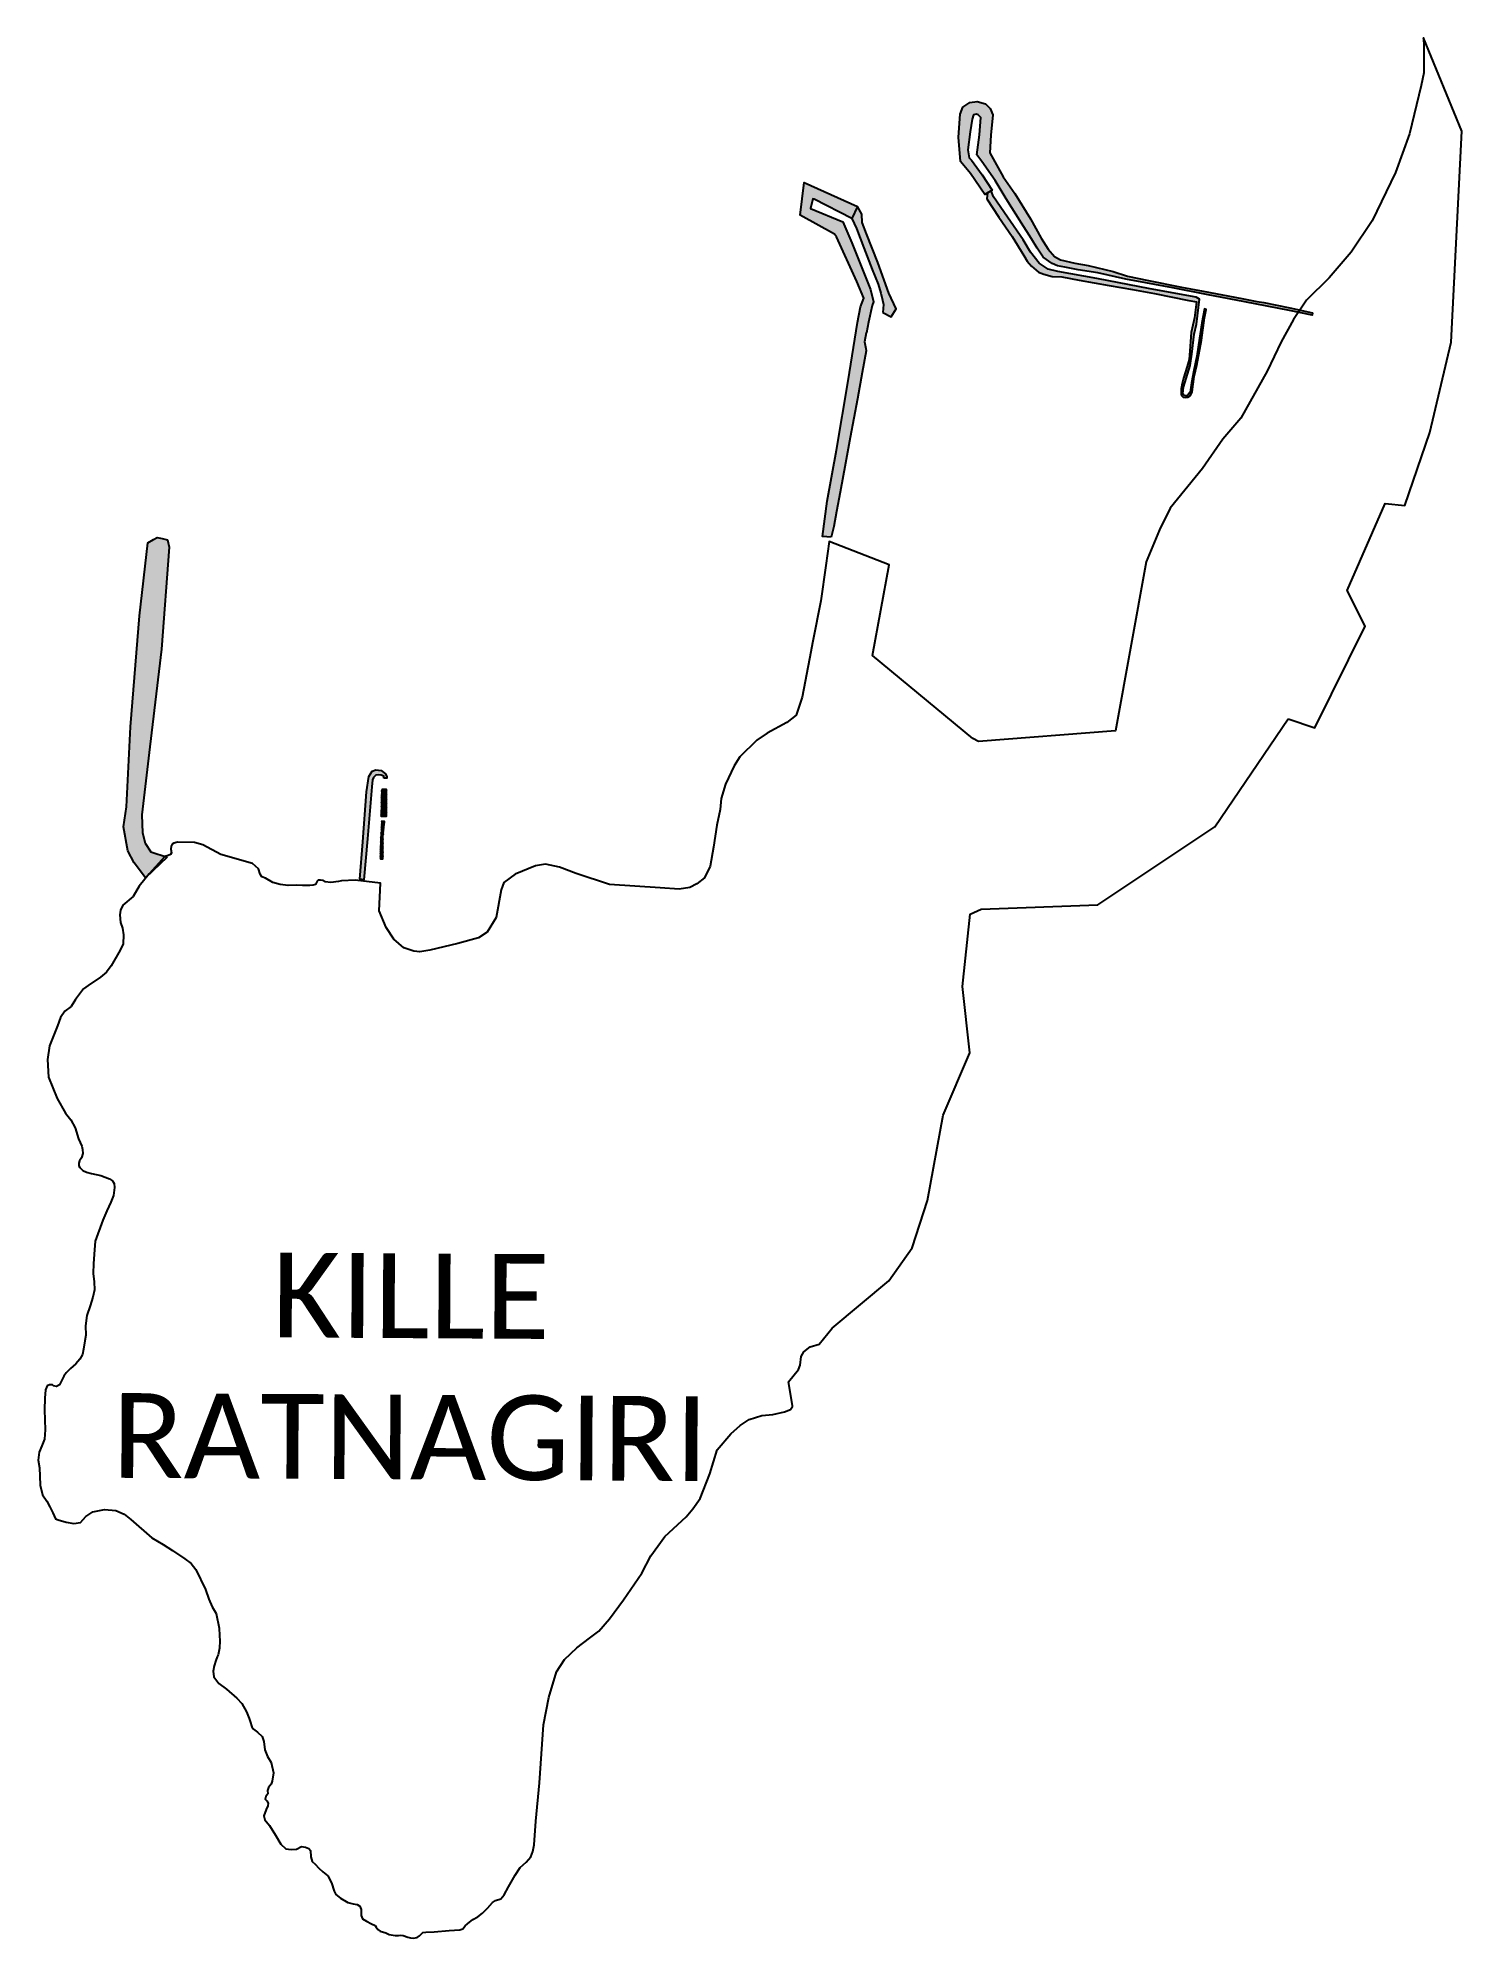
# Model space of a CAD drawing. Header units: metres. Extents: x 315670 to 317417, y 1878818 to 1881150.
import ezdxf

# ---------------------------------------------------------------- set-up
doc = ezdxf.new("R2010")
doc.units = ezdxf.units.M
doc.header["$MEASUREMENT"] = 0
for name, color, linetype in [('BREAKWATER', 6, 'Continuous'), ('village', 3, 'Continuous'), ('VILLAGE NAME', 250, 'Continuous')]:
    doc.layers.add(name, color=color, linetype=linetype)
doc.styles.get("Standard").update_dxf_attribs({"font": 'arial.ttf'})
pattern_1 = [(60, (0, 0), (-3.0479999988, -7e-10), [2.794, -0.254]), (180, (0, 0), (1.524, -2.6396454294), [2.794, -0.254]), (300, (0, 0), (3.0479999988, -7e-10), [2.794, -0.254]), (60, (0.254, 0), (-3.0479999988, -7e-10), [0.508, -2.54]), (300, (0.254, 0), (3.0479999988, -7e-10), [0.508, -2.54]), (60, (-0.127, 0.22), (-3.0479999988, -7e-10), [0.508, -2.54]), (180, (-0.127, 0.22), (1.524, -2.6396454294), [0.508, -2.54]), (300, (-0.127, -0.22), (3.0479999988, -7e-10), [0.508, -2.54]), (180, (-0.127, -0.22), (1.524, -2.6396454294), [0.508, -2.54]), (60, (-1.016, 0), (-3.0479999988, -7e-10), [0.508, -2.54]), (300, (-1.016, 0), (3.0479999988, -7e-10), [0.508, -2.54]), (60, (0.508, -0.88), (-3.0479999988, -7e-10), [0.508, -2.54]), (180, (0.508, -0.88), (1.524, -2.6396454294), [0.508, -2.54]), (300, (0.508, 0.88), (3.0479999988, -7e-10), [0.508, -2.54]), (180, (0.508, 0.88), (1.524, -2.6396454294), [0.508, -2.54]), (0, (0.508, 0.44), (-1.524, 2.6396454294), [1.778, -1.27]), (0, (0.508, -0.44), (-1.524, 2.6396454294), [1.778, -1.27]), (120, (0.127, 0.66), (-3.0479999988, 7e-10), [1.778, -1.27]), (120, (-0.635, 0.22), (-3.0479999988, 7e-10), [1.778, -1.27]), (240, (-0.635, -0.22), (1.5239999988, -2.63964543), [1.778, -1.27]), (240, (0.127, -0.66), (1.5239999988, -2.63964543), [1.778, -1.27])]

msp = doc.modelspace()

# ---------------------------------------------------------------- hatches: boundary and pattern name
at = {"layer": 'BREAKWATER'}
h = msp.add_hatch(dxfattribs=at)
h.set_pattern_fill('ESCHER', color=256, scale=0.1)
h.set_pattern_definition(pattern_1)
h.paths.add_polyline_path([(316832.7, 1881069.2), (316822.6, 1881072.2), (316813.5, 1881070.9), (316804.9, 1881065.4), (316801.4, 1881056.8), (316799.4, 1881028.3), (316801.8, 1880998.5), (316814.3, 1880983.8), (316831.8, 1880958.2), (316840.8, 1880963.4), (316828.6, 1880982.3), (316815.5, 1881000.3), (316812.4, 1881002.9), (316810.9, 1881012.9), (316813.7, 1881035), (316816.4, 1881050.7), (316818, 1881055.8), (316821.1, 1881056.7), (316823.8, 1881055.8), (316827, 1881052.4), (316825.1, 1881031.3), (316822.2, 1881006.6), (316828, 1880998.5), (316844.4, 1880975.4), (316858.2, 1880952.7), (316876.7, 1880922.7), (316889, 1880903.6), (316895.9, 1880892.1), (316903.5, 1880881.1), (316914.5, 1880873.5), (316921, 1880870.6), (316929.8, 1880868.8), (316946.4, 1880865.6), (316970.5, 1880861.8), (317005, 1880854.3), (317029.5, 1880849.8), (317062.7, 1880843.5), (317103.9, 1880835.3), (317151, 1880826.2), (317205.7, 1880815.8), (317233.4, 1880809.8), (317233.8, 1880813), (317206.1, 1880818.8), (317174, 1880825.3), (317165.4, 1880826.7), (317147.1, 1880830.4), (317099.9, 1880839.3), (317073.1, 1880844.5), (317032.7, 1880852.5), (317006.7, 1880857.7), (316989.1, 1880863.7), (316958.6, 1880870.7), (316942.1, 1880873.8), (316924.8, 1880877.7), (316917.4, 1880882.1), (316909.6, 1880890.8), (316901, 1880904.6), (316888, 1880928), (316868.6, 1880959.2), (316854.4, 1880979.7), (316838.1, 1881009.1), (316839.2, 1881030.9), (316841.8, 1881055.7), (316838.3, 1881063.5)])
h = msp.add_hatch(dxfattribs=at)
h.set_pattern_fill('ESCHER', color=256, scale=0.1)
h.set_pattern_definition(pattern_1)
h.paths.add_polyline_path([(316610.3, 1880972.6), (316605.4, 1880932.7), (316647.4, 1880909.2), (316649.7, 1880905.9), (316674.9, 1880851.4), (316683.3, 1880830.9), (316679.2, 1880820.1), (316675.4, 1880801.1), (316664.1, 1880729.2), (316649.6, 1880644.1), (316638.2, 1880581.8), (316632.7, 1880538.4), (316643.4, 1880537.3), (316646.4, 1880550.6), (316649.9, 1880568.8), (316654.3, 1880592.7), (316660.9, 1880628.3), (316666.7, 1880659.7), (316675.7, 1880707.1), (316681.4, 1880739.4), (316686.1, 1880766.2), (316685.9, 1880769), (316684.2, 1880777.4), (316686.1, 1880788.2), (316686.7, 1880788.2), (316689.2, 1880801.3), (316693.7, 1880821.6), (316695.3, 1880826.5), (316691.4, 1880841.5), (316668.7, 1880898.8), (316657.4, 1880924.4), (316618.1, 1880941), (316620.7, 1880952.9), (316622.5, 1880952.3), (316668.6, 1880928.8), (316675.5, 1880943.3)])
h = msp.add_hatch(dxfattribs=at)
h.set_pattern_fill('ESCHER', color=256, scale=0.1)
h.set_pattern_definition(pattern_1)
h.paths.add_polyline_path([(317095.2, 1880829.7), (317091.1, 1880832), (317034.9, 1880842.4), (316969.2, 1880854.8), (316921.3, 1880863.7), (316909.4, 1880866.6), (316898.3, 1880873.6), (316888, 1880887.2), (316878.9, 1880902.5), (316859.7, 1880930.3), (316842.4, 1880955), (316839.5, 1880962.6), (316835, 1880960), (316834.3, 1880952.8), (316848.8, 1880930.1), (316865.2, 1880906.5), (316879.8, 1880883), (316883.7, 1880876.2), (316889, 1880869.9), (316897.7, 1880862.9), (316904.2, 1880860.1), (316914.3, 1880857.5), (316926.2, 1880856.9), (316947.5, 1880853), (316984.3, 1880846.4), (317012.9, 1880841.4), (317040.1, 1880836.6), (317082, 1880828), (317091.5, 1880826.4), (317089.2, 1880806.6), (317084.9, 1880788.5), (317084.3, 1880777.7), (317083.5, 1880766), (317082.5, 1880755.7), (317080.3, 1880746.8), (317075.8, 1880732.7), (317073.8, 1880726), (317072.6, 1880719.4), (317072.6, 1880713.3), (317073.2, 1880711.2), (317075.3, 1880709.3), (317078.1, 1880708.7), (317080.9, 1880709.1), (317084.3, 1880711.3), (317086.1, 1880715.9), (317088.8, 1880734.7), (317092.1, 1880748.4), (317095.5, 1880768.4), (317097.7, 1880779.3), (317101.3, 1880806.7), (317103.5, 1880817), (317101.3, 1880817.8), (317097.9, 1880800.4), (317095.3, 1880781.6), (317091.9, 1880759.7), (317088.1, 1880742.2), (317085.5, 1880726.7), (317083.8, 1880715.4), (317081.5, 1880712.4), (317079.8, 1880711.1), (317078.3, 1880710.9), (317076.3, 1880711.5), (317074.8, 1880713.4), (317075.8, 1880721.4), (317083.6, 1880748.3), (317085.9, 1880762.2), (317088.5, 1880786.6), (317091.4, 1880798.9)])
h = msp.add_hatch(dxfattribs=at)
h.set_pattern_fill('ESCHER', color=256, scale=0.1)
h.set_pattern_definition(pattern_1)
h.paths.add_polyline_path([(316686.8, 1880909.9), (316681.4, 1880923.8), (316680.7, 1880934.1), (316675.5, 1880943.3), (316668.6, 1880928.8), (316674.3, 1880916.5), (316683.3, 1880892.5), (316693.7, 1880865.9), (316700.8, 1880847.9), (316704.2, 1880836.8), (316706.2, 1880828.2), (316707.3, 1880822.9), (316706.8, 1880813.4), (316716.8, 1880808), (316722.9, 1880817.6), (316714.1, 1880837), (316700.4, 1880874.6)])
h = msp.add_hatch(dxfattribs=at)
h.set_pattern_fill('ESCHER', color=256, scale=0.1)
h.set_pattern_definition(pattern_1)
h.paths.add_polyline_path([(315830.8, 1880525.2), (315828.8, 1880534), (315822.4, 1880535.6), (315816.2, 1880537.1), (315811.6, 1880534.4), (315804.7, 1880530.4), (315794.7, 1880441), (315783.3, 1880304.6), (315778.5, 1880206.4), (315774.7, 1880181.9), (315780.3, 1880152.2), (315788.1, 1880137.8), (315802, 1880119.3), (315828.4, 1880144.7), (315808.5, 1880151.1), (315801.4, 1880161.9), (315798.3, 1880174.4), (315797.5, 1880196.7), (315807.4, 1880279.9), (315821.6, 1880399.9)])
h = msp.add_hatch(dxfattribs=at)
h.set_pattern_fill('ESCHER', color=256, scale=0.1)
h.set_pattern_definition(pattern_1)
h.paths.add_polyline_path([(316074.4, 1880167.3), (316079.7, 1880230.9), (316080.5, 1880239.4), (316081.8, 1880242.5), (316084.7, 1880245.4), (316087.7, 1880245.8), (316090.9, 1880245.4), (316094.5, 1880243.9), (316094.5, 1880241.7), (316098, 1880241.5), (316098, 1880243.4), (316096.2, 1880246.9), (316091.2, 1880251), (316084.7, 1880251.8), (316080.1, 1880250.1), (316075.9, 1880243.6), (316073, 1880225), (316068.6, 1880163.4), (316065.1, 1880117.8), (316069.9, 1880116.9)])
h = msp.add_hatch(dxfattribs=at)
h.set_pattern_fill('ESCHER', color=256, scale=0.1)
h.set_pattern_definition(pattern_1)
h.paths.add_polyline_path([(316097.6, 1880227.5), (316091.8, 1880227.5), (316091, 1880195.1), (316097.6, 1880195.1)])
h = msp.add_hatch(dxfattribs=at)
h.set_pattern_fill('ESCHER', color=256, scale=0.1)
h.set_pattern_definition(pattern_1)
h.paths.add_polyline_path([(316095, 1880188.4), (316091.9, 1880188.7), (316091.3, 1880177.4), (316090.8, 1880167.3), (316090.1, 1880149.6), (316090.1, 1880142.6), (316093.3, 1880142.6), (316093.3, 1880170.7)])

# ---------------------------------------------------------------- linework, layer by layer
at = {"layer": 'BREAKWATER', "flags": 128}
for points in [[(317233.8, 1880813), (317233.4, 1880809.8), (317205.7, 1880815.8), (317151, 1880826.2), (317103.9, 1880835.3), (317062.7, 1880843.5), (317029.5, 1880849.8), (317005, 1880854.3), (316970.5, 1880861.8), (316946.4, 1880865.6), (316929.8, 1880868.8), (316921, 1880870.6), (316914.5, 1880873.5), (316903.5, 1880881.1), (316895.9, 1880892.1), (316889, 1880903.6), (316876.7, 1880922.7), (316858.2, 1880952.7), (316844.4, 1880975.4), (316828, 1880998.5), (316822.2, 1881006.6), (316825.1, 1881031.3), (316827, 1881052.4), (316823.8, 1881055.8), (316821.1, 1881056.7), (316818, 1881055.8), (316816.4, 1881050.7), (316813.7, 1881035), (316810.9, 1881012.9), (316812.4, 1881002.9), (316815.5, 1881000.3), (316828.6, 1880982.3), (316840.8, 1880963.4), (316831.8, 1880958.2), (316814.3, 1880983.8), (316801.8, 1880998.5), (316799.4, 1881028.3), (316801.4, 1881056.8), (316804.9, 1881065.4), (316813.5, 1881070.9), (316822.6, 1881072.2), (316832.7, 1881069.2), (316838.3, 1881063.5), (316841.8, 1881055.7), (316839.2, 1881030.9), (316838.1, 1881009.1), (316854.4, 1880979.7), (316868.6, 1880959.2), (316888, 1880928), (316901, 1880904.6), (316909.6, 1880890.8), (316917.4, 1880882.1), (316924.8, 1880877.7), (316942.1, 1880873.8), (316958.6, 1880870.7), (316989.1, 1880863.7), (317006.7, 1880857.7), (317032.7, 1880852.5), (317073.1, 1880844.5), (317099.9, 1880839.3), (317147.1, 1880830.4), (317165.4, 1880826.7), (317174, 1880825.3), (317206.1, 1880818.8)], [(316643.4, 1880537.3), (316632.7, 1880538.4), (316638.2, 1880581.8), (316649.6, 1880644.1), (316664.1, 1880729.2), (316675.4, 1880801.1), (316679.2, 1880820.1), (316683.3, 1880830.9), (316674.9, 1880851.4), (316649.7, 1880905.9), (316647.4, 1880909.2), (316605.4, 1880932.7), (316610.3, 1880972.6), (316675.5, 1880943.3), (316668.6, 1880928.8), (316622.5, 1880952.3), (316620.7, 1880952.9), (316618.1, 1880941), (316657.4, 1880924.4), (316668.7, 1880898.8), (316691.4, 1880841.5), (316695.3, 1880826.5), (316693.7, 1880821.6), (316689.2, 1880801.3), (316686.7, 1880788.2), (316686.1, 1880788.2), (316684.2, 1880777.4), (316685.9, 1880769), (316686.1, 1880766.2), (316681.4, 1880739.4), (316675.7, 1880707.1), (316666.7, 1880659.7), (316660.9, 1880628.3), (316654.3, 1880592.7), (316649.9, 1880568.8), (316646.4, 1880550.6)], [(316835, 1880960), (316834.3, 1880952.8), (316848.8, 1880930.1), (316865.2, 1880906.5), (316879.8, 1880883), (316883.7, 1880876.2), (316889, 1880869.9), (316897.7, 1880862.9), (316904.2, 1880860.1), (316914.3, 1880857.5), (316926.2, 1880856.9), (316947.5, 1880853), (316984.3, 1880846.4), (317012.9, 1880841.4), (317040.1, 1880836.6), (317082, 1880828), (317091.5, 1880826.4), (317089.2, 1880806.6), (317084.9, 1880788.5), (317084.3, 1880777.7), (317083.5, 1880766), (317082.5, 1880755.7), (317080.3, 1880746.8), (317075.8, 1880732.7), (317073.8, 1880726), (317072.6, 1880719.4), (317072.6, 1880713.3), (317073.2, 1880711.2), (317075.3, 1880709.3), (317078.1, 1880708.7), (317080.9, 1880709.1), (317084.3, 1880711.3), (317086.1, 1880715.9), (317088.8, 1880734.7), (317092.1, 1880748.4), (317095.5, 1880768.4), (317097.7, 1880779.3), (317101.3, 1880806.7), (317103.5, 1880817), (317101.3, 1880817.8), (317097.9, 1880800.4), (317095.3, 1880781.6), (317091.9, 1880759.7), (317088.1, 1880742.2), (317085.5, 1880726.7), (317083.8, 1880715.4), (317081.5, 1880712.4), (317079.8, 1880711.1), (317078.3, 1880710.9), (317076.3, 1880711.5), (317074.8, 1880713.4), (317075.8, 1880721.4), (317083.6, 1880748.3), (317085.9, 1880762.2), (317088.5, 1880786.6), (317091.4, 1880798.9), (317095.2, 1880829.7), (317091.1, 1880832), (317034.9, 1880842.4), (316969.2, 1880854.8), (316921.3, 1880863.7), (316909.4, 1880866.6), (316898.3, 1880873.6), (316888, 1880887.2), (316878.9, 1880902.5), (316859.7, 1880930.3), (316842.4, 1880955), (316839.5, 1880962.6)], [(316706.8, 1880813.4), (316716.8, 1880808), (316722.9, 1880817.6), (316714.1, 1880837), (316700.4, 1880874.6), (316686.8, 1880909.9), (316681.4, 1880923.8), (316680.7, 1880934.1), (316675.5, 1880943.3), (316668.6, 1880928.8), (316674.3, 1880916.5), (316683.3, 1880892.5), (316693.7, 1880865.9), (316700.8, 1880847.9), (316704.2, 1880836.8), (316706.2, 1880828.2), (316707.3, 1880822.9)], [(316094.5, 1880241.7), (316094.5, 1880243.9), (316090.9, 1880245.4), (316087.7, 1880245.8), (316084.7, 1880245.4), (316081.8, 1880242.5), (316080.5, 1880239.4), (316079.7, 1880230.9), (316074.4, 1880167.3), (316069.9, 1880116.9), (316065.1, 1880117.8), (316068.6, 1880163.4), (316073, 1880225), (316075.9, 1880243.6), (316080.1, 1880250.1), (316084.7, 1880251.8), (316091.2, 1880251), (316096.2, 1880246.9), (316098, 1880243.4), (316098, 1880241.5)], [(316091.8, 1880227.5), (316091, 1880195.1), (316097.6, 1880195.1), (316097.6, 1880227.5)], [(316090.8, 1880167.3), (316090.1, 1880149.6), (316090.1, 1880142.6), (316093.3, 1880142.6), (316093.3, 1880170.7), (316095, 1880188.4), (316091.9, 1880188.7), (316091.3, 1880177.4)]]:
    msp.add_lwpolyline(points, close=True, dxfattribs=at)
msp.add_lwpolyline([(315828.4, 1880144.7), (315802, 1880119.3), (315788.1, 1880137.8), (315780.3, 1880152.2), (315774.7, 1880181.9), (315778.5, 1880206.4), (315783.3, 1880304.6), (315794.7, 1880441), (315804.7, 1880530.4), (315811.6, 1880534.4), (315816.2, 1880537.1), (315822.4, 1880535.6), (315828.8, 1880534), (315830.8, 1880525.2), (315821.6, 1880399.9), (315807.4, 1880279.9), (315797.5, 1880196.7), (315798.3, 1880174.4), (315801.4, 1880161.9), (315808.5, 1880151.1), (315828.4, 1880144.7)], dxfattribs=at)
at = {"layer": 'village', "color": 3, "true_color": 0x00ff00}
msp.add_lwpolyline([(317204, 1880314.3), (317236.7, 1880303.3), (317298.6, 1880428.2), (317276.4, 1880472), (317322.9, 1880578.9), (317347, 1880576.4), (317377.8, 1880665.9), (317403.9, 1880776.8), (317417.3, 1881035.6), (317370.3, 1881150.2), (317370.5, 1881140.3), (317370.5, 1881107.5), (317367.2, 1881091.9), (317353, 1881032.4), (317335.8, 1880985.2), (317307, 1880925.7), (317281.3, 1880887.2), (317254.3, 1880855.9), (317226.7, 1880828.3), (317210.7, 1880804.8), (317195.4, 1880777.3), (317178.2, 1880741.1), (317145.8, 1880683.5), (317123.7, 1880657.8), (317099, 1880621.9), (317059.1, 1880572.9), (317046.3, 1880546.5), (317029.7, 1880507.3), (316992.2, 1880299.9), (316824.1, 1880286.5), (316817, 1880290.1), (316693.8, 1880392.3), (316714.6, 1880503.4), (316640.7, 1880532.3), (316636.8, 1880502.8), (316630.5, 1880459.4), (316620.8, 1880409.7), (316616.5, 1880387.9), (316607.7, 1880341.2), (316600.5, 1880319.1), (316588.9, 1880310), (316564.7, 1880296.7), (316552, 1880288.1), (316531.2, 1880267.8), (316524.2, 1880256.7), (316513.5, 1880234.4), (316508.4, 1880216.7), (316506.9, 1880203.2), (316502.9, 1880183.9), (316499, 1880156.8), (316494.6, 1880133.7), (316487.7, 1880119.1), (316478.6, 1880111.9), (316469.7, 1880107.3), (316456.8, 1880105.4), (316433.5, 1880106.9), (316371.3, 1880110.9), (316330.3, 1880124.5), (316310.1, 1880132.5), (316292.8, 1880136.1), (316280.3, 1880134.1), (316255.6, 1880123.7), (316241.8, 1880113.7), (316238.5, 1880104.6), (316232.3, 1880070.7), (316221.2, 1880052.6), (316210.6, 1880045.7), (316185, 1880038.6), (316150.7, 1880030.3), (316138.5, 1880028.3), (316131, 1880029.4), (316119, 1880033.5), (316106.6, 1880044.1), (316097.4, 1880058.1), (316088.5, 1880078.6), (316090.3, 1880112.6), (316059.1, 1880116.6), (316042.2, 1880115.5), (316038.9, 1880114.6), (316029.5, 1880113.7), (316022.5, 1880114.4), (316019.7, 1880116), (316016.6, 1880116.5), (316013.7, 1880116.2), (316012.4, 1880115.3), (316011.6, 1880113.7), (316010.4, 1880111.2), (316007.7, 1880110.3), (316003.7, 1880109.9), (315994.7, 1880110), (315986.9, 1880110.1), (315977.1, 1880109.7), (315967.2, 1880111), (315958.3, 1880113.7), (315949.1, 1880119), (315944.8, 1880120.4), (315942.5, 1880123.9), (315940.6, 1880130.2), (315933, 1880137), (315894.5, 1880147.9), (315872.3, 1880159.8), (315862.2, 1880162.5), (315841.3, 1880162.9), (315836.6, 1880161.8), (315834.7, 1880160.6), (315833.5, 1880158.1), (315832.8, 1880154.3), (315833.8, 1880150.1), (315832.7, 1880147.9), (315829.6, 1880146.7), (315825.5, 1880145.4), (315806.2, 1880124.1), (315794.1, 1880108.9), (315786.6, 1880096.5), (315773.9, 1880085.9), (315771.1, 1880079.5), (315770.5, 1880073.7), (315771.3, 1880064.6), (315773.6, 1880057.5), (315775.1, 1880049.2), (315774.5, 1880038.1), (315770.7, 1880030.6), (315759.6, 1880011.2), (315754, 1880003.6), (315746.5, 1879997.2), (315731.6, 1879987.1), (315725.7, 1879983.2), (315715.8, 1879969.8), (315710.8, 1879961.3), (315703, 1879955.6), (315697.4, 1879947.8), (315694.1, 1879937.6), (315684.2, 1879913.1), (315681.5, 1879896.1), (315682.8, 1879874.6), (315693.6, 1879848.2), (315703.8, 1879830.3), (315710.3, 1879822.4), (315715.6, 1879812.2), (315719.8, 1879799), (315723.9, 1879789.9), (315724.7, 1879785.6), (315724.8, 1879780.8), (315723.3, 1879775.7), (315721, 1879771.7), (315720, 1879769.2), (315719.9, 1879765.9), (315721.3, 1879763.7), (315725, 1879760.2), (315729.5, 1879757.8), (315735.5, 1879756.4), (315747.2, 1879753.7), (315757.9, 1879749.7), (315761.3, 1879747.2), (315763.5, 1879744), (315763.9, 1879739.3), (315762.8, 1879729.4), (315759.5, 1879721.1), (315754.5, 1879710.4), (315749.5, 1879698.9), (315740.2, 1879673.3), (315739.3, 1879662.8), (315738, 1879645.7), (315737.6, 1879633.7), (315738.9, 1879623.5), (315739.2, 1879613.7), (315737.2, 1879604.7), (315734.1, 1879594), (315729.8, 1879582.1), (315728.4, 1879569.4), (315728.7, 1879557.7), (315727.5, 1879550.8), (315725.9, 1879540.7), (315724.4, 1879534.3), (315721.2, 1879528.3), (315716.5, 1879522.6), (315709.9, 1879517.1), (315704.5, 1879511.7), (315701.6, 1879507.4), (315696.4, 1879496.9), (315692.8, 1879494.9), (315689.2, 1879495.8), (315687.6, 1879497), (315684.2, 1879496.8), (315681.4, 1879495.5), (315679.2, 1879490.9), (315678.5, 1879480.4), (315677.8, 1879466.1), (315678.9, 1879441.6), (315677.8, 1879430.2), (315674.6, 1879422), (315671.5, 1879414.3), (315670, 1879404.6), (315671.8, 1879395.2), (315672.2, 1879384.8), (315672.7, 1879373.6), (315675.7, 1879361.8), (315680.7, 1879354.3), (315684.5, 1879347.3), (315688.1, 1879339.7), (315691.3, 1879332.6), (315694.6, 1879331.1), (315704.5, 1879328.4), (315714.1, 1879326.7), (315722, 1879328.1), (315728.5, 1879335.2), (315737.1, 1879341), (315751.6, 1879343.7), (315765.5, 1879342.8), (315775.9, 1879338.2), (315784.1, 1879331.5), (315809.5, 1879309.1), (315823.7, 1879300.8), (315835, 1879293.5), (315850.1, 1879283.4), (315858.1, 1879277.6), (315863.7, 1879270.4), (315875.6, 1879245.8), (315879.5, 1879233.7), (315883.8, 1879224.4), (315888.8, 1879216.1), (315892.3, 1879198.4), (315892.8, 1879189.3), (315893.2, 1879182.5), (315892.6, 1879173.6), (315890.9, 1879165.6), (315890, 1879163.2), (315888.3, 1879158.4), (315886.2, 1879152.1), (315885, 1879145.5), (315885.8, 1879138.5), (315891.8, 1879130.4), (315901.1, 1879123.4), (315913.9, 1879112.4), (315920, 1879105.7), (315926, 1879095.6), (315929.1, 1879087.4), (315930.5, 1879083.5), (315932.2, 1879077.1), (315934.3, 1879074.1), (315939.4, 1879070.5), (315944.9, 1879065.3), (315947.2, 1879059.3), (315948.2, 1879048.8), (315951.6, 1879040.8), (315956.2, 1879033.4), (315958.8, 1879020.6), (315957.2, 1879010.5), (315956.3, 1879006.7), (315952.9, 1879002.8), (315951.8, 1878998.8), (315952.1, 1878994.8), (315949.4, 1878991.6), (315948.8, 1878988.4), (315950.8, 1878986.1), (315952.5, 1878983.4), (315951.9, 1878980), (315949.9, 1878975.5), (315947.3, 1878968), (315948.5, 1878963.1), (315954.1, 1878956.2), (315961.5, 1878944), (315967.9, 1878933.2), (315973.9, 1878927.2), (315980.6, 1878926.6), (315987.1, 1878926.9), (315993.2, 1878930.3), (315998.3, 1878929.4), (316002.4, 1878927.8), (316004.3, 1878925.4), (316004.6, 1878917.4), (316006.5, 1878911.8), (316010.1, 1878908.4), (316014.6, 1878903.5), (316019.4, 1878899), (316025.5, 1878894.2), (316030.3, 1878885.8), (316033.2, 1878875.3), (316035.3, 1878871.5), (316041.2, 1878866.8), (316050, 1878861.5), (316056.7, 1878860), (316061.7, 1878859.2), (316064.9, 1878857.1), (316066.5, 1878853), (316066.6, 1878845.7), (316068.1, 1878841.6), (316072.9, 1878838.7), (316079.3, 1878835.2), (316083.9, 1878833.2), (316085, 1878831.4), (316087, 1878828.4), (316090, 1878826.3), (316097, 1878824.1), (316101, 1878822.2), (316108.1, 1878821), (316112.3, 1878821), (316114.6, 1878821.2), (316117.9, 1878820.9), (316124, 1878818.8), (316126.9, 1878818.2), (316130.6, 1878817.9), (316135.1, 1878818.5), (316138.3, 1878820.5), (316142.2, 1878824.6), (316145.9, 1878825), (316156, 1878825.6), (316174.6, 1878827.3), (316187.5, 1878827.8), (316191.3, 1878829.3), (316194.2, 1878833), (316197.2, 1878835.4), (316203.4, 1878840.5), (316209.6, 1878843.8), (316215.6, 1878848.4), (316221.7, 1878854.7), (316227.7, 1878861.5), (316231.4, 1878864), (316238.1, 1878865.8), (316242.2, 1878870.9), (316247.2, 1878880.8), (316255.7, 1878895.2), (316261.5, 1878904.5), (316269.1, 1878910.8), (316274.9, 1878917.5), (316277.1, 1878924.1), (316278.7, 1878932.3), (316281, 1878961.5), (316285.5, 1879008.4), (316290.1, 1879079.5), (316297, 1879113.1), (316306.3, 1879144.5), (316316.1, 1879159.9), (316331, 1879174.2), (316346.6, 1879186.1), (316358, 1879194.6), (316371.4, 1879209.7), (316388.5, 1879233.2), (316410.9, 1879265.6), (316421.9, 1879287), (316439.3, 1879310.9), (316465.4, 1879334.9), (316473.5, 1879344.6), (316482.6, 1879357.2), (316494.3, 1879387.7), (316503.5, 1879417), (316520.1, 1879436.7), (316531.7, 1879446.8), (316542.8, 1879454.4), (316558.1, 1879459.2), (316571.7, 1879460.5), (316586.1, 1879463.7), (316593.4, 1879466.8), (316595.8, 1879470.2), (316596, 1879471.4), (316591, 1879500.8), (316603.3, 1879515.8), (316605.3, 1879521.2), (316606.3, 1879531.5), (316609.7, 1879537.5), (316617.3, 1879543.6), (316628.7, 1879546.9), (316644.6, 1879566.3), (316714.1, 1879624.4), (316742.5, 1879665.2), (316761.4, 1879723.3), (316780.6, 1879828.1), (316813.3, 1879904.3), (316804.6, 1879985.9), (316813.9, 1880074.8), (316827.5, 1880080.9), (316970.5, 1880086), (317114.2, 1880181.8)], close=True, dxfattribs=at)

# ---------------------------------------------------------------- texts
at = {"layer": 'VILLAGE NAME', "insert": (315950.5, 1879832.7), "char_height": 104.042, "attachment_point": 1, "rotation": 359.6762}
msp.add_mtext_dynamic_manual_height_columns('\\pxqc;{\\fCalibri|b0|i0|c0|p34;^I^IKILLE RATNAGIRI}', width=356.822, gutter_width=520.2, heights=[0], dxfattribs=at)

doc.saveas('drawing.dxf')
